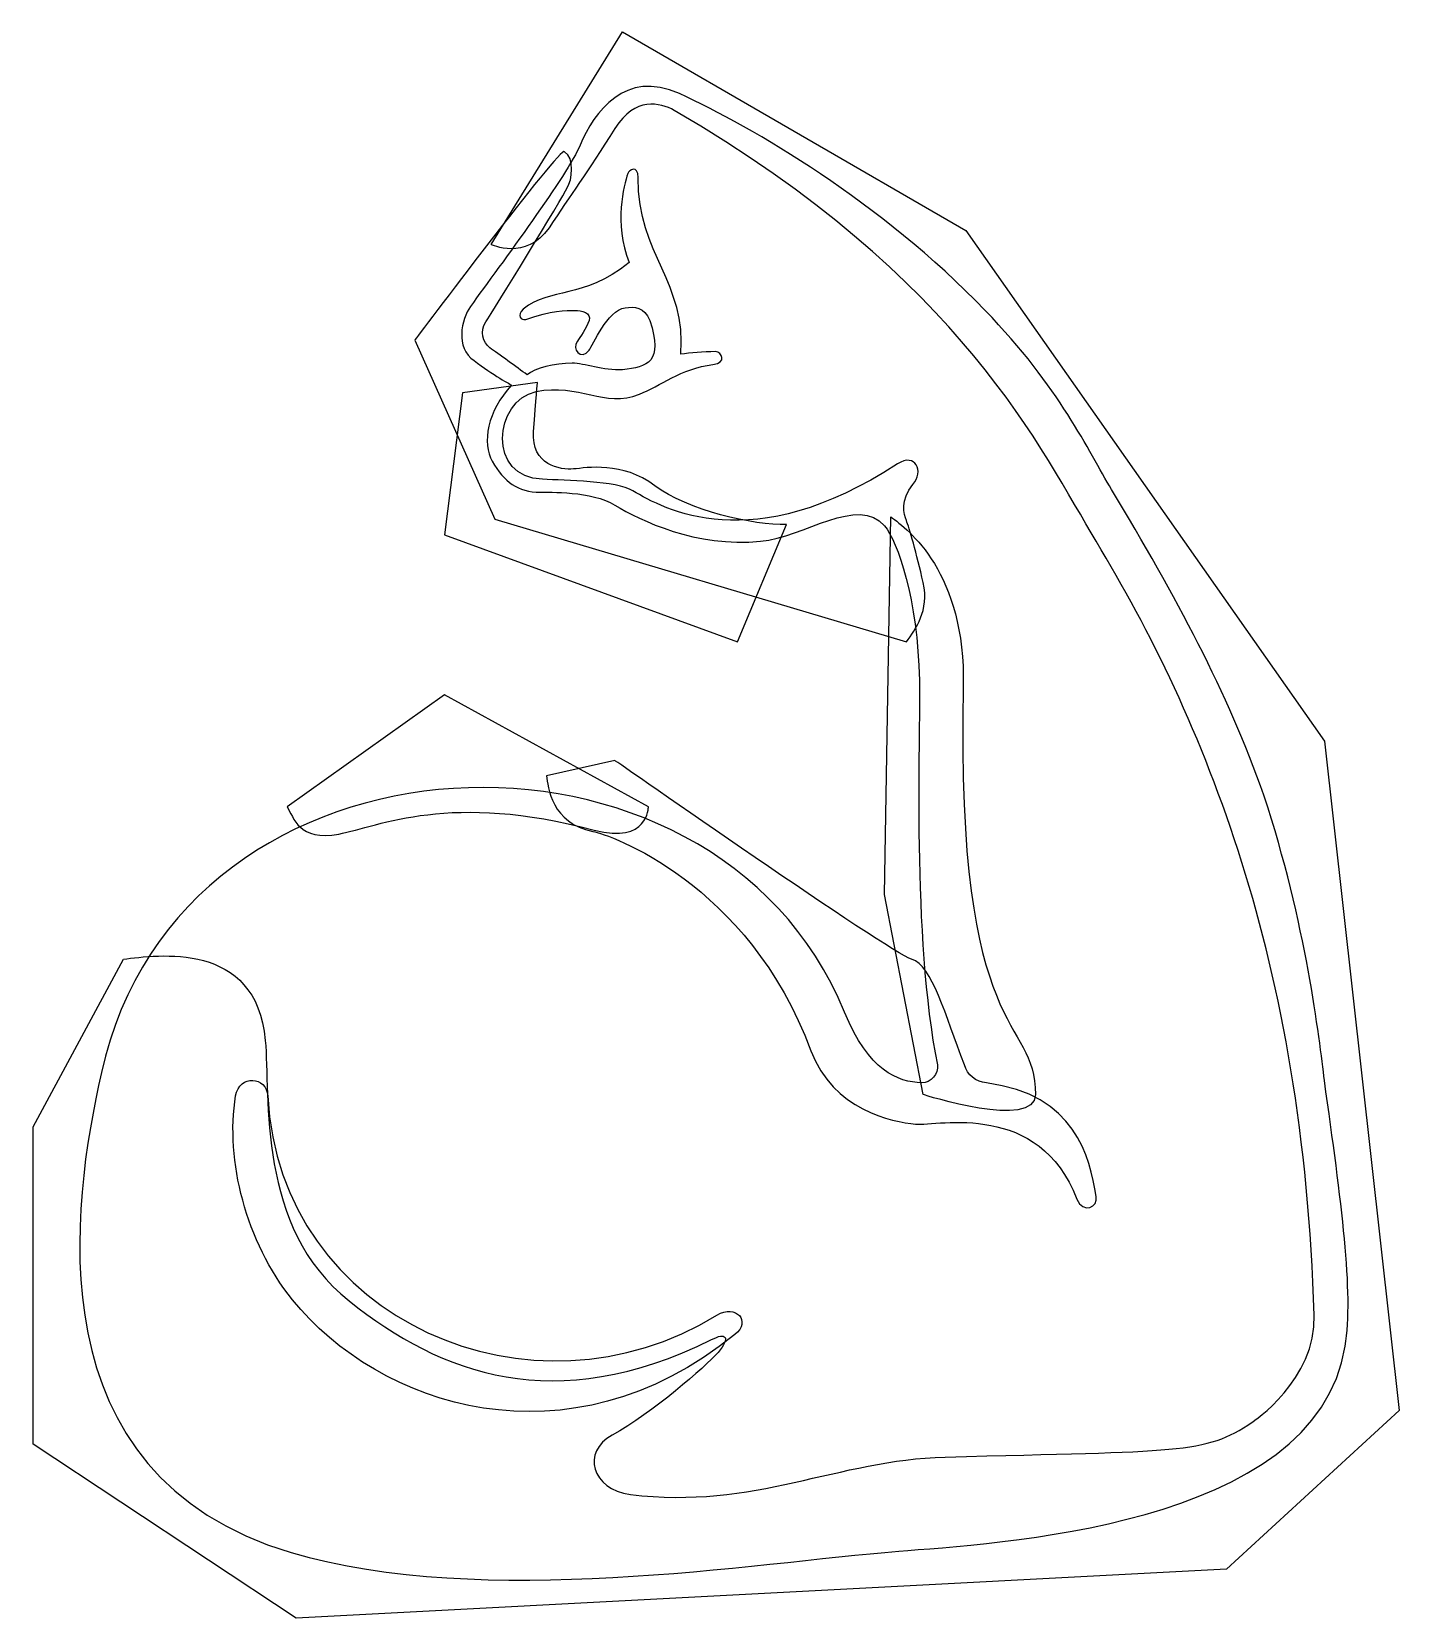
# Model space of a CAD drawing. Header units: millimetres. Extents: x -1 to 27.1, y -0.8 to 31.8.
import ezdxf

# ---------------------------------------------------------------- set-up
doc = ezdxf.new("R2010")
doc.units = ezdxf.units.MM
doc.layers.get('0').update_dxf_attribs({"linetype": 'CONTINUOUS'})

msp = doc.modelspace()

# ---------------------------------------------------------------- linework, layer by layer
at = {"color": 7}
for points in [[(8.435171, 27.395213), (11.133917, 31.760832), (18.171825, 27.686254), (25.527233, 17.208767), (27.061814, 3.476909), (23.516402, 0.222538), (4.439967, -0.782877), (-0.957526, 2.788993), (-0.957526, 9.297735), (0.894555, 12.737314)], [(6.874131, 25.437298), (8.514546, 21.759595), (16.954743, 19.246056)], [(9.38767, 24.564174), (7.853088, 24.352508), (7.482672, 21.442095), (13.488706, 19.246056), (14.494122, 21.653761)], [(17.298701, 9.959193), (16.504952, 14.060229), (16.637244, 21.812511)], [(11.663083, 15.859394), (7.482672, 18.161266), (4.254759, 15.859394)], [(10.975168, 16.811892), (9.572878, 16.494393)]]:
    msp.add_lwpolyline(points, dxfattribs=at)
for points in [[(8.858407, 24.511259)], [(3.857885, 9.932734)]]:
    msp.add_lwpolyline(points, close=True, dxfattribs=at)
for points in [[(12.297986, 30.490835), (11.186737, 30.993542), (10.551738, 30.120418), (10.260697, 29.432503)], [(12.192249, 30.146876), (11.901208, 30.305626), (11.3985, 30.437917), (10.975168, 29.77646)], [(18.568603, 26.04584), (16.425481, 28.268337), (13.806109, 29.802919), (12.297986, 30.490835)], [(20.844114, 21.309804), (19.759323, 23.108968), (18.118909, 26.707297), (12.192249, 30.146876)], [(10.975168, 29.77646), (10.393085, 28.850419), (10.075585, 28.427086), (9.625794, 27.739171)], [(9.943294, 29.30021), (9.890377, 29.45896), (6.874131, 25.437298), (6.874131, 25.437298)], [(10.260697, 29.432503), (10.022572, 28.85042), (8.646741, 26.998339), (8.011741, 26.125215)], [(9.99621, 28.559378), (10.102044, 28.718128), (10.15496, 29.167919), (9.943294, 29.30021)], [(11.451417, 28.771044), (11.451417, 29.035627), (11.266209, 28.929794), (11.239751, 28.850419)], [(11.239751, 28.850419), (11.160376, 28.612294), (10.948709, 27.845004), (11.266209, 27.024796)], [(12.324541, 25.146257), (12.456832, 26.601464), (11.451417, 27.183546), (11.451417, 28.771044)], [(8.329338, 25.807715), (8.461629, 26.019381), (9.916836, 28.37417), (9.99621, 28.559378)], [(9.625794, 27.739171), (9.149545, 27.051255), (8.435171, 27.395213), (8.435171, 27.395213)], [(11.266209, 27.024796), (10.31371, 26.257506), (9.652253, 26.522089), (9.096628, 26.072298)], [(8.011741, 26.125215), (7.826533, 25.860632), (7.694242, 25.278549), (8.091116, 25.013966)], [(9.096628, 26.072298), (8.964337, 25.940006), (9.043712, 25.834173), (9.149545, 25.860631)], [(9.149545, 25.860631), (9.678711, 26.045839), (9.969752, 26.045839), (10.15496, 26.045839)], [(10.15496, 26.045839), (10.287252, 26.045839), (10.498918, 25.992923), (10.446002, 25.834173)], [(10.446002, 25.225632), (10.525376, 25.331465), (10.816418, 26.045839), (11.186834, 26.098756)], [(11.186834, 26.098756), (11.372042, 26.125214), (11.583708, 26.125214), (11.689542, 25.834173)], [(21.161517, 22.368136), (20.685267, 23.161885), (20.103185, 24.458342), (18.568603, 26.04584)], [(8.408712, 25.278549), (8.276421, 25.384382), (8.197046, 25.622506), (8.329338, 25.807715)], [(10.446002, 25.834173), (10.393085, 25.675423), (10.260793, 25.490215), (10.207877, 25.41084)], [(11.689542, 25.834173), (11.980583, 24.987507), (11.636625, 24.881674), (11.133917, 24.828757)], [(10.207877, 25.41084), (10.075585, 25.25209), (10.287252, 25.013966), (10.446002, 25.225632)], [(9.176003, 24.722924), (8.964337, 24.881674), (8.593921, 25.146257), (8.408712, 25.278549)], [(13.038915, 25.199174), (12.774332, 25.199174), (12.536207, 25.172715), (12.324541, 25.146257)], [(12.985998, 24.934591), (13.27704, 24.961049), (13.171207, 25.199174), (13.038915, 25.199174)], [(8.091116, 25.013966), (8.461532, 24.722925), (8.858407, 24.511259), (8.858407, 24.511259)], [(10.102044, 24.961049), (9.731627, 24.961049), (9.334753, 24.855216), (9.176003, 24.722924)], [(11.133917, 24.828757), (10.737043, 24.802299), (10.340168, 24.961049), (10.102044, 24.961049)], [(11.477875, 24.32605), (11.901208, 24.4848), (12.324541, 24.855216), (12.985998, 24.934591)], [(8.858407, 24.511259), (8.355699, 23.982093), (8.249866, 23.320635), (8.461532, 22.950219)], [(9.308295, 23.558759), (9.361211, 24.246675), (9.38767, 24.564174), (9.38767, 24.564174)], [(9.361211, 24.378966), (10.234335, 24.564174), (10.763501, 24.035008), (11.477875, 24.32605)], [(9.493503, 22.579802), (8.355796, 22.60626), (8.488087, 24.193758), (9.361211, 24.378966)], [(10.128502, 22.791468), (9.863919, 22.76501), (9.255378, 22.870843), (9.308295, 23.558759)], [(17.087035, 22.473969), (17.32516, 22.738552), (17.139952, 23.135426), (16.769535, 22.897302)], [(8.461532, 22.950219), (8.699657, 22.526886), (8.990698, 22.31522), (9.44049, 22.31522)], [(11.795375, 22.44751), (11.133917, 22.950218), (10.393085, 22.817927), (10.128502, 22.791468)], [(16.769535, 22.897302), (13.779747, 20.939387), (11.980583, 21.971261), (11.345584, 22.341677)], [(11.345584, 22.341677), (11.001626, 22.553344), (9.969752, 22.553344), (9.493503, 22.579802)], [(16.954743, 21.733136), (16.901827, 21.865428), (16.822452, 22.156469), (17.087035, 22.473969)], [(9.44049, 22.31522), (9.625698, 22.31522), (10.498822, 22.341678), (10.975071, 22.050637)], [(14.494122, 21.653761), (13.832664, 21.627303), (12.456832, 21.944803), (11.795375, 22.44751)], [(13.964859, 21.309804), (14.837983, 21.389179), (15.97569, 22.262303), (16.504856, 21.627304)], [(24.283597, 16.097519), (23.542764, 18.214183), (22.484432, 20.172097), (21.161517, 22.368136)], [(10.975071, 22.050637), (11.504237, 21.733137), (12.641944, 21.177513), (13.964859, 21.309804)], [(16.637244, 21.812511), (16.981202, 21.547928), (18.171825, 20.674804), (18.118909, 18.320016)], [(16.504856, 21.627304), (16.769439, 21.309804), (17.192772, 20.119181), (17.21923, 18.452308)], [(17.298701, 20.463138), (17.16641, 21.045221), (17.00766, 21.600845), (16.954743, 21.733136)], [(25.315566, 5.434823), (25.1039, 12.710856), (23.066611, 17.6321), (20.844114, 21.309804)], [(16.954743, 19.246056), (17.139952, 19.510639), (17.430993, 19.881055), (17.298701, 20.463138)], [(17.21923, 18.452308), (17.245688, 17.288143), (17.06048, 13.187106), (17.589646, 10.567734)], [(18.118909, 18.320016), (17.960159, 10.964608), (19.600574, 11.599607), (19.600574, 9.959193)], [(15.684648, 11.652525), (13.01236, 18.187725), (2.058624, 17.764392), (0.444667, 10.408985)], [(17.060577, 12.737314), (16.610786, 12.869606), (10.975168, 16.811892), (10.975168, 16.811892)], [(9.572878, 16.494393), (9.599336, 16.282726), (9.678711, 15.515436), (10.525376, 15.356686)], [(5.313091, 15.303769), (6.133299, 15.462519), (7.614963, 16.176893), (10.551835, 15.383144)], [(25.527137, 10.250235), (25.421304, 11.0969), (25.156721, 13.478147), (24.283597, 16.097519)], [(4.254759, 15.859394), (4.387051, 15.647727), (4.492884, 15.14502), (5.313091, 15.303769)], [(10.551835, 15.383144), (11.663083, 15.092103), (11.663083, 15.859394), (11.663083, 15.859394)], [(10.525376, 15.356686), (10.842876, 15.303769), (13.700373, 14.324812), (14.996829, 10.858775)], [(0.894555, 12.737314), (1.582471, 12.816689), (3.61976, 13.134189), (3.804968, 11.070441)], [(18.145367, 10.567734), (17.748492, 11.599607), (17.483909, 12.605023), (17.060577, 12.737314)], [(17.272146, 10.197318), (16.769439, 10.223776), (16.187356, 10.435443), (15.684648, 11.652525)], [(3.804968, 11.070441), (3.910801, 9.932734), (3.61976, 7.233988), (5.524758, 5.725865)], [(14.996829, 10.858775), (15.44662, 9.641693), (16.663702, 9.403568), (17.139952, 9.350652)], [(17.589646, 10.567734), (17.616104, 10.382526), (17.457355, 10.197318), (17.272146, 10.197318)], [(18.595158, 10.197317), (18.383492, 10.223776), (18.198284, 10.356067), (18.145367, 10.567734)], [(0.444667, 10.408985), (-0.163873, 7.710238), (-0.984081, 2.153994), (4.334038, 0.566496)], [(3.196427, 9.932734), (3.275802, 10.382525), (3.831426, 10.329609), (3.857885, 9.932734)], [(20.844114, 7.868987), (20.711822, 8.689194), (20.420781, 9.959193), (18.595158, 10.197317)], [(25.95047, 4.799825), (26.135678, 5.884615), (25.871095, 7.763155), (25.527137, 10.250235)], [(4.360592, 5.752323), (3.408094, 6.942946), (2.984761, 8.609819), (3.196427, 9.932734)], [(3.857885, 9.932734), (4.096009, 5.302532), (9.308295, 3.106493), (13.065373, 5.434823)], [(17.139952, 9.350652), (17.616201, 9.324193), (19.679948, 9.826901), (20.447239, 7.81607)], [(19.600574, 9.959193), (19.600574, 9.21836), (17.298701, 9.959193), (17.298701, 9.959193)], [(20.447239, 7.81607), (20.579531, 7.498571), (20.89703, 7.657321), (20.844114, 7.868987)], [(13.43579, 5.037949), (10.022669, 2.259827), (6.133299, 3.556284), (4.360592, 5.752323)], [(5.524758, 5.725865), (7.429755, 4.217741), (9.731627, 3.344618), (12.95954, 4.932116)], [(13.065373, 5.434823), (13.462248, 5.672948), (13.779747, 5.302532), (13.43579, 5.037949)], [(24.045568, 3.238784), (24.045568, 3.238784), (25.368483, 4.111908), (25.315566, 5.434823)], [(12.95954, 4.932116), (13.250581, 5.090865), (13.356415, 4.985032), (13.091832, 4.667533)], [(13.091832, 4.667533), (12.827249, 4.376491), (11.742458, 3.423992), (10.922251, 2.974201)], [(16.795897, 0.592954), (18.647978, 0.751704), (25.368387, 1.042745), (25.95047, 4.799825)], [(10.922251, 2.974201), (10.287252, 2.630243), (10.498918, 1.862953), (11.292667, 1.75712)], [(17.748492, 2.52441), (22.563903, 2.656702), (23.066611, 2.577327), (24.045568, 3.238784)], [(11.292667, 1.75712), (13.832664, 1.43962), (15.552454, 2.471494), (17.748492, 2.52441)], [(4.334038, 0.566496), (8.276324, -0.597669), (13.832567, 0.35483), (16.795897, 0.592954)]]:
    msp.add_open_spline(points, degree=3, dxfattribs=at)

doc.saveas('drawing.dxf')
